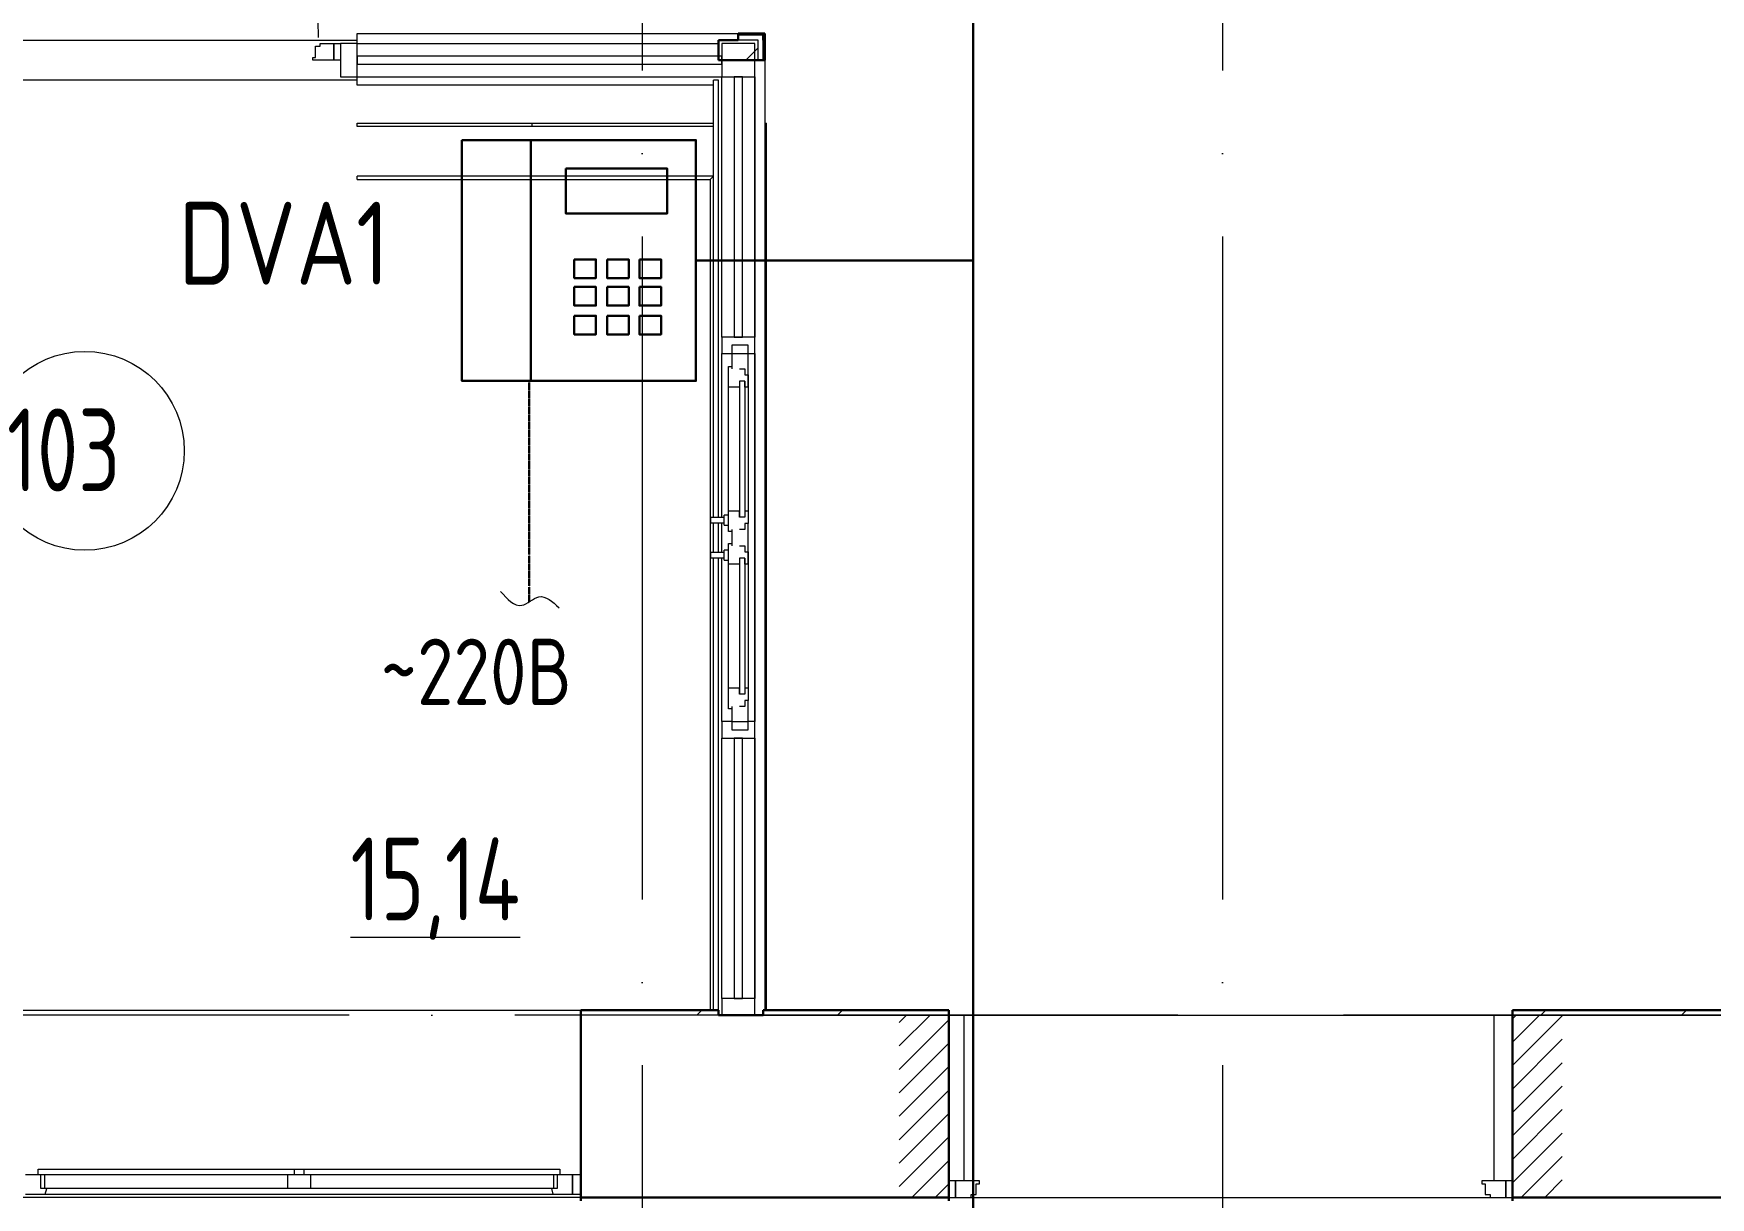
# Model space of a CAD drawing. Header units: millimetres. Extents: x -404508 to 361533, y -175093 to 31861.
# Drawn here: x -23098 to -18040, y -152383 to -148872 of the extents above; entities that cross this region are included whole.
import ezdxf

# ---------------------------------------------------------------- set-up
doc = ezdxf.new("R2010")
doc.units = ezdxf.units.MM
for name, pattern in [('ADSK_Линия сетки', [25, 20, -2.5, 0, -2.5]), ('ADSK_Штриховая_ш2 п1_5', [4.5, 3, -1.5]), ('штрихпунктирная', [1, 0.5, -0.25, 0, -0.25])]:
    doc.linetypes.add(name, pattern=pattern)
for name, color, linetype, lineweight in [('_ Окна', 7, 'Continuous', 9), ('Витраж', 7, 'Continuous', 9), ('Двери', 252, 'Continuous', 9), ('лс', 5, 'Continuous', 30), ('Марки помещений', 252, 'Continuous', 20), ('Ограждение', 252, 'Continuous', 9), ('Окна', 252, 'Continuous', 9), ('Оси', 252, 'Continuous', 9), ('Панели витража', 252, 'Continuous', 9), ('Перекрытие', 252, 'Continuous', 18), ('Стены внутренние', 7, 'Continuous', 18), ('Стены наружные', 7, 'Continuous', 18), ('Стены штриховка', 7, 'Continuous', 9)]:
    doc.layers.add(name, color=color, linetype=linetype, lineweight=lineweight)
doc.layers.add('RC_Обратная связь', color=6, linetype='Continuous')
doc.layers.add('Двери открывание', color=7, linetype='Continuous', lineweight=9, true_color=0xc0c0c0)
doc.styles.add('GOST Common_3', font='', dxfattribs={"height": 3.5})
doc.styles.add('RubezhCAD', font='', dxfattribs={"oblique": 10})
doc.styles.get('GOST Common_3').set_extended_font_data('GOST 2.304 type A')
doc.styles.get('RubezhCAD').set_extended_font_data('GOST type A')
pattern_1 = [(0, (-46194.8, 96), (0, 600), []), (90, (-46194.8, 96), (-600, 4e-14), [])]

# ---------------------------------------------------------------- blocks, each defined once
blk = doc.blocks.new('A$C24B8382C')
at = {"layer": 'лс', "color": 5, "ltscale": 100}
for points in [[(0, 726.2), (706.2, 726.2), (706.2, 0), (0, 0)], [(0, 726.2), (208.1, 726.2), (208.1, 0), (0, 0)]]:
    blk.add_lwpolyline(points, close=True, dxfattribs=at)
at = {"layer": 'лс', "color": 5}
blk.add_lwpolyline([(208.1, 726.2), (208.1, 443.5)], dxfattribs=at)
for points in [[(313.4, 640.3), (619.6, 640.3), (619.6, 505.3), (313.4, 505.3)], [(338.8, 366.3), (404.4, 366.3), (404.4, 310.2), (338.8, 310.2)], [(437.8, 366.3), (503.3, 366.3), (503.3, 310.2), (437.8, 310.2)], [(535.4, 366.3), (600.9, 366.3), (600.9, 310.2), (535.4, 310.2)], [(338.8, 283.5), (404.4, 283.5), (404.4, 227.3), (338.8, 227.3)], [(437.8, 283.5), (503.3, 283.5), (503.3, 227.3), (437.8, 227.3)], [(535.4, 283.5), (600.9, 283.5), (600.9, 227.3), (535.4, 227.3)], [(338.8, 196.6), (404.4, 196.6), (404.4, 140.5), (338.8, 140.5)], [(437.8, 196.6), (503.3, 196.6), (503.3, 140.5), (437.8, 140.5)], [(535.4, 196.6), (600.9, 196.6), (600.9, 140.5), (535.4, 140.5)]]:
    blk.add_lwpolyline(points, close=True, dxfattribs=at)
blk = doc.blocks.new('1 этаж')
at = {"layer": 'Двери', "lineweight": 18, "true_color": 0x636466}
h = blk.add_hatch(dxfattribs=at)
h.set_pattern_fill('FP_2', color=251, angle=180, style=0, pattern_type=2)
h.set_pattern_definition([(225, (-32805.8, -20418.73), (35.3553, -35.3553), [])])
h.paths.add_polyline_path([(-31930.8, -20693.7), (-31930.8, -20143.7), (-32080.8, -20143.7), (-32080.8, -20693.7)])
h.paths.add_polyline_path([(-33780.8, -20693.7), (-33780.8, -20143.7), (-33930.8, -20143.7), (-33930.8, -20693.7)])
at = {"layer": 'Ограждение', "true_color": 0x636466}
h = blk.add_hatch(dxfattribs=at)
h.set_pattern_fill('FP_29', color=251, style=0, pattern_type=2)
h.set_pattern_definition(pattern_1)
h.paths.add_polyline_path([(-35565.8, -17463.7), (-34490.8, -17463.7), (-34490.8, -17453.7), (-35565.8, -17453.7)])
h.paths.add_polyline_path([(-34335.8, -17458.7), (-34330.8, -17453.7), (-34335.8, -17453.7)])
h = blk.add_hatch(dxfattribs=at)
h.set_pattern_fill('FP_29', color=251, style=0, pattern_type=2)
h.set_pattern_definition(pattern_1)
h.paths.add_polyline_path([(-34335.8, -20128.7), (-34330.8, -20128.7), (-34330.8, -17453.7), (-34335.8, -17458.7), (-34335.8, -20123.7)])
at = {"layer": 'Стены наружные', "lineweight": 9, "true_color": 0x636466}
h = blk.add_hatch(dxfattribs=at)
h.set_pattern_fill('FP_41', color=251, style=0, pattern_type=2)
h.set_pattern_definition([(180, (-32119.82, 96), (-1e-14, -100), [])])
h.paths.add_polyline_path([(-66005.8, -20703.7), (-64730.8, -20703.7), (-64730.8, -20693.7), (-66005.8, -20693.7)])
h.paths.add_polyline_path([(2117.4, -20703.7), (2694.2, -20703.7), (2694.2, -20693.7), (1409.2, -20693.7), (1409.2, -20703.7)])
h.paths.add_polyline_path([(-63030.8, -20703.7), (-61880.8, -20703.7), (-61880.8, -20693.7), (-63030.8, -20693.7)])
h.paths.add_polyline_path([(-752.8, -20703.7), (-290.8, -20703.7), (-290.8, -20693.7), (-1390.8, -20693.7), (-1390.8, -20703.7)])
h.paths.add_polyline_path([(-60180.8, -20703.7), (-59050.8, -20703.7), (-59050.8, -20693.7), (-60180.8, -20693.7)])
h.paths.add_polyline_path([(-3623, -20703.7), (-3090.8, -20703.7), (-3090.8, -20693.7), (-4165.8, -20693.7), (-4165.8, -20703.7)])
h.paths.add_polyline_path([(-57350.8, -20703.7), (-56240.8, -20703.7), (-56240.8, -20693.7), (-57350.8, -20693.7)])
h.paths.add_polyline_path([(-5865.8, -20703.7), (-5865.8, -20693.7), (-6960.8, -20693.7), (-6960.8, -20703.7), (-6493.2, -20703.7)])
h.paths.add_polyline_path([(-54540.8, -20703.7), (-53450.8, -20703.7), (-53450.8, -20693.7), (-54540.8, -20693.7)])
h.paths.add_polyline_path([(-8660.8, -20703.7), (-8660.8, -20693.7), (-9765.8, -20693.7), (-9765.8, -20703.7), (-9363.4, -20703.7)])
h.paths.add_polyline_path([(-51750.8, -20703.7), (-50620.8, -20703.7), (-50620.8, -20693.7), (-51750.8, -20693.7)])
h.paths.add_polyline_path([(-11516, -20703.7), (-11465.8, -20703.7), (-11465.8, -20693.7), (-12545.8, -20693.7), (-12545.8, -20703.7), (-12233.6, -20703.7)])
h.paths.add_polyline_path([(-48920.8, -20703.7), (-47800.8, -20703.7), (-47800.8, -20693.7), (-48920.8, -20693.7)])
h.paths.add_polyline_path([(-14245.8, -20703.7), (-14245.8, -20693.7), (-15320.8, -20693.7), (-15320.8, -20703.7), (-14386.2, -20703.7)])
h.paths.add_polyline_path([(-46100.8, -20703.7), (-45030.8, -20703.7), (-45030.8, -20693.7), (-46100.8, -20693.7)])
h.paths.add_polyline_path([(-17256.4, -20703.7), (-17020.8, -20703.7), (-17020.8, -20693.7), (-18120.8, -20693.7), (-18120.8, -20703.7), (-17974, -20703.7)])
h.paths.add_polyline_path([(-43330.8, -20703.7), (-42230.8, -20703.7), (-42230.8, -20693.7), (-43330.8, -20693.7)])
h.paths.add_polyline_path([(-19820.8, -20703.7), (-19820.8, -20693.7), (-20920.8, -20693.7), (-20920.8, -20703.7), (-20126.6, -20703.7)])
h.paths.add_polyline_path([(-40530.8, -20703.7), (-39400.8, -20703.7), (-39400.8, -20693.7), (-40530.8, -20693.7)])
h.paths.add_polyline_path([(-22620.8, -20703.7), (-22620.8, -20693.7), (-23700.8, -20693.7), (-23700.8, -20703.7), (-22996.8, -20703.7)])
h.paths.add_polyline_path([(-25867, -20703.7), (-25400.8, -20703.7), (-25400.8, -20693.7), (-26500.8, -20693.7), (-26500.8, -20703.7), (-26498.8, -20703.7)])
h.paths.add_polyline_path([(-37700.8, -20703.7), (-36590.8, -20703.7), (-36590.8, -20693.7), (-37700.8, -20693.7)])
h.paths.add_polyline_path([(-28202.8, -20703.7), (-28200.8, -20703.7), (-28200.8, -20693.7), (-29240.8, -20693.7), (-29239.8, -20703.7), (-28378.4, -20703.7)])
h.paths.add_polyline_path([(-34890.8, -20703.7), (-33780.8, -20703.7), (-33780.8, -20693.7), (-34890.8, -20693.7)])
h.paths.add_polyline_path([(-30940.8, -20703.7), (-30940.8, -20693.7), (-32080.8, -20693.7), (-32079.8, -20703.7), (-31090.8, -20703.7)])
at = {"layer": '_ Окна', "color": 251, "lineweight": 18, "true_color": 0x636466}
for p, q in [((-34385.8, -18123.7), (-34435.8, -18123.7)), ((-34435.8, -18123.7), (-34435.8, -18194.7)), ((-34385.8, -18212.7), (-34385.8, -18123.7)), ((-34445.8, -18249.7), (-34445.8, -18187.7)), ((-34445.8, -18187.7), (-34435.8, -18187.7)), ((-34411.8, -18194.7), (-34395.8, -18194.7)), ((-34395.8, -18194.7), (-34395.8, -18212.7)), ((-34411.8, -18249.7), (-34445.8, -18249.7)), ((-34411.8, -18231.7), (-34411.8, -18249.7)), ((-34395.8, -18231.7), (-34411.8, -18231.7)), ((-34395.8, -18212.7), (-34385.8, -18212.7)), ((-34395.8, -18249.7), (-34395.8, -18231.7)), ((-34385.8, -18249.7), (-34395.8, -18249.7)), ((-34385.8, -18249.7), (-34385.8, -18212.7)), ((-34445.8, -18685.7), (-34445.8, -18623.7)), ((-34411.8, -18623.7), (-34445.8, -18623.7)), ((-34411.8, -18641.7), (-34411.8, -18623.7)), ((-34395.8, -18641.7), (-34411.8, -18641.7)), ((-34395.8, -18623.7), (-34395.8, -18641.7)), ((-34385.8, -18623.7), (-34395.8, -18623.7)), ((-34385.8, -18660.7), (-34395.8, -18660.7)), ((-34395.8, -18660.7), (-34395.8, -18678.7)), ((-34385.8, -18623.7), (-34385.8, -18660.7)), ((-34385.8, -18746.7), (-34385.8, -18660.7)), ((-34435.8, -18685.7), (-34445.8, -18685.7)), ((-34435.8, -18678.7), (-34435.8, -18728.7)), ((-34395.8, -18678.7), (-34411.8, -18678.7)), ((-34445.8, -18783.7), (-34445.8, -18721.7)), ((-34445.8, -18721.7), (-34435.8, -18721.7)), ((-34411.8, -18728.7), (-34395.8, -18728.7)), ((-34411.8, -18765.7), (-34411.8, -18783.7)), ((-34395.8, -18765.7), (-34411.8, -18765.7)), ((-34395.8, -18728.7), (-34395.8, -18746.7)), ((-34395.8, -18746.7), (-34385.8, -18746.7)), ((-34395.8, -18783.7), (-34395.8, -18765.7)), ((-34385.8, -18783.7), (-34385.8, -18746.7)), ((-34411.8, -18783.7), (-34445.8, -18783.7)), ((-34385.8, -18783.7), (-34395.8, -18783.7)), ((-34445.8, -19219.7), (-34445.8, -19157.7)), ((-34411.8, -19157.7), (-34445.8, -19157.7)), ((-34411.8, -19175.7), (-34411.8, -19157.7)), ((-34395.8, -19157.7), (-34395.8, -19175.7)), ((-34385.8, -19157.7), (-34395.8, -19157.7)), ((-34385.8, -19157.7), (-34385.8, -19194.7)), ((-34435.8, -19219.7), (-34445.8, -19219.7)), ((-34435.8, -19212.7), (-34435.8, -19283.7)), ((-34395.8, -19175.7), (-34411.8, -19175.7)), ((-34395.8, -19212.7), (-34411.8, -19212.7)), ((-34385.8, -19194.7), (-34395.8, -19194.7)), ((-34395.8, -19194.7), (-34395.8, -19212.7)), ((-34385.8, -19283.7), (-34385.8, -19194.7)), ((-34435.8, -19283.7), (-34385.8, -19283.7)), ((-36527.8, -20625.7), (-36565.8, -20625.7)), ((-36519.8, -20666.7), (-36519.8, -20625.7)), ((-34961.8, -20625.7), (-34961.8, -20666.7)), ((-34915.8, -20625.7), (-34953.8, -20625.7)), ((-34915.8, -20683.7), (-34915.8, -20625.7)), ((-36565.8, -20683.7), (-36506.4, -20683.7)), ((-36507.8, -20666.7), (-36519.8, -20666.7)), ((-36506.4, -20683.7), (-36501.8, -20666.7)), ((-34979.8, -20666.7), (-34975.2, -20683.7)), ((-34975.2, -20683.7), (-34915.8, -20683.7)), ((-34961.8, -20666.7), (-34973.8, -20666.7))]:
    blk.add_line(p, q, dxfattribs=at)
at = {"layer": '_ Окна', "color": 251, "true_color": 0x636466}
for p, q in [((-34435.8, -18148.7), (-34385.8, -18148.7)), ((-34411.8, -18231.7), (-34411.8, -18641.7)), ((-34395.8, -18231.7), (-34395.8, -18641.7)), ((-34411.8, -18765.7), (-34411.8, -19175.7)), ((-34395.8, -18765.7), (-34395.8, -19175.7)), ((-34435.8, -19258.7), (-34385.8, -19258.7)), ((-34890.8, -20625.7), (-34915.8, -20625.7)), ((-34915.8, -20625.7), (-34915.8, -20683.7)), ((-34915.8, -20683.7), (-34890.8, -20683.7))]:
    blk.add_line(p, q, dxfattribs=at)
at = {"layer": 'Витраж', "color": 251, "lineweight": 18, "true_color": 0x636466, "extrusion": (0, 0, -1)}
for p, q in [((-35565.8, -17213.7), (-35615.8, -17213.7)), ((-35565.8, -17313.7), (-35565.8, -17213.7)), ((-35615.8, -17263.7), (-35615.8, -17313.7)), ((-35615.8, -17313.7), (-35565.8, -17313.7)), ((-34465.8, -18098.7), (-34465.8, -18148.7)), ((-34365.8, -18098.7), (-34465.8, -18098.7)), ((-34365.8, -18148.7), (-34365.8, -18098.7)), ((-34465.8, -18148.7), (-34435.8, -18148.7)), ((-34385.8, -18148.7), (-34365.8, -18148.7)), ((-34465.8, -19258.7), (-34465.8, -19308.7)), ((-34435.8, -19258.7), (-34465.8, -19258.7)), ((-34365.8, -19258.7), (-34385.8, -19258.7)), ((-34365.8, -19308.7), (-34365.8, -19258.7)), ((-34465.8, -19308.7), (-34365.8, -19308.7)), ((-34465.8, -20093.7), (-34465.8, -20143.7)), ((-34365.8, -20093.7), (-34465.8, -20093.7)), ((-34365.8, -20143.7), (-34365.8, -20093.7)), ((-34465.8, -20143.7), (-34365.8, -20143.7))]:
    blk.add_line(p, q, dxfattribs=at)
at = {"layer": 'Витраж', "color": 251, "true_color": 0x636466}
for p, q in [((-35565.8, -17213.7), (-34475.8, -17213.7)), ((-35565.8, -17313.7), (-34465.8, -17313.7)), ((-34465.8, -18098.7), (-34465.8, -17313.7)), ((-34465.8, -18098.7), (-34465.8, -17313.7)), ((-34365.8, -17313.7), (-34365.8, -18098.7)), ((-34365.8, -18098.7), (-34365.8, -17313.7)), ((-34465.8, -18643.2), (-34465.8, -18148.7)), ((-34465.8, -18643.2), (-34465.8, -18148.7)), ((-34365.8, -18148.7), (-34365.8, -19258.7)), ((-34365.8, -19258.7), (-34365.8, -18148.7)), ((-34465.8, -18748.2), (-34465.8, -18659.2)), ((-34465.8, -18748.2), (-34465.8, -18659.2)), ((-34465.8, -19258.7), (-34465.8, -18764.2)), ((-34465.8, -19258.7), (-34465.8, -18764.2)), ((-34465.8, -20093.7), (-34465.8, -19308.7)), ((-34465.8, -20093.7), (-34465.8, -19308.7)), ((-34365.8, -19308.7), (-34365.8, -20093.7)), ((-34365.8, -20093.7), (-34365.8, -19308.7))]:
    blk.add_line(p, q, dxfattribs=at)
at = {"layer": 'Витраж', "color": 251, "lineweight": 18, "true_color": 0x636466}
for p, q in [((-34465.8, -17213.7), (-34465.8, -17313.7)), ((-34365.8, -17213.7), (-34465.8, -17213.7)), ((-34365.8, -17313.7), (-34365.8, -17213.7)), ((-34465.8, -17313.7), (-34365.8, -17313.7))]:
    blk.add_line(p, q, dxfattribs=at)
at = {"layer": 'Двери', "color": 251, "true_color": 0x636466}
for p, q in [((-35690.8, -17221.7), (-35676.8, -17221.7)), ((-35690.8, -17255.7), (-35690.8, -17221.7)), ((-35676.8, -17221.7), (-35676.8, -17213.7)), ((-35676.8, -17213.7), (-35635.8, -17213.7)), ((-35635.8, -17213.7), (-35615.8, -17213.7)), ((-35635.8, -17263.7), (-35635.8, -17213.7)), ((-35635.8, -17213.7), (-35635.8, -17263.7)), ((-35615.8, -17213.7), (-35615.8, -17263.7)), ((-35699.8, -17255.7), (-35690.8, -17255.7)), ((-35699.8, -17263.7), (-35699.8, -17255.7)), ((-35635.8, -17263.7), (-35699.8, -17263.7)), ((-35615.8, -17263.7), (-35635.8, -17263.7)), ((-33780.8, -20643.7), (-33780.8, -20693.7)), ((-33760.8, -20643.7), (-33780.8, -20643.7)), ((-33760.8, -20693.7), (-33760.8, -20643.7)), ((-33688.8, -20643.7), (-33760.8, -20643.7)), ((-33760.8, -20643.7), (-33760.8, -20693.7)), ((-33713.8, -20693.7), (-33713.8, -20684.7)), ((-33713.8, -20684.7), (-33698.8, -20684.7)), ((-33698.8, -20684.7), (-33698.8, -20652.7)), ((-33698.8, -20652.7), (-33688.8, -20652.7)), ((-33688.8, -20652.7), (-33688.8, -20643.7)), ((-32100.8, -20643.7), (-32172.8, -20643.7)), ((-32172.8, -20643.7), (-32172.8, -20652.7)), ((-32172.8, -20652.7), (-32162.8, -20652.7)), ((-32162.8, -20652.7), (-32162.8, -20684.7)), ((-32162.8, -20684.7), (-32147.8, -20684.7)), ((-32147.8, -20684.7), (-32147.8, -20693.7)), ((-32080.8, -20643.7), (-32100.8, -20643.7)), ((-32100.8, -20643.7), (-32100.8, -20693.7)), ((-32100.8, -20693.7), (-32100.8, -20643.7)), ((-32080.8, -20693.7), (-32080.8, -20643.7)), ((-33780.8, -20693.7), (-33760.8, -20693.7)), ((-33760.8, -20693.7), (-33713.8, -20693.7)), ((-32147.8, -20693.7), (-32100.8, -20693.7)), ((-32100.8, -20693.7), (-32080.8, -20693.7))]:
    blk.add_line(p, q, dxfattribs=at)
at = {"layer": 'Двери', "color": 251, "linetype": 'ADSK_Штриховая_ш2 п1_5', "true_color": 0x636466}
for p, q in [((-33780.8, -20143.7), (-33930.8, -20143.7)), ((-33780.8, -20693.7), (-33780.8, -20143.7)), ((-31930.8, -20143.7), (-32080.8, -20143.7)), ((-32080.8, -20143.7), (-32080.8, -20693.7))]:
    blk.add_line(p, q, dxfattribs=at)
at = {"layer": 'Двери открывание', "color": 251, "true_color": 0x636466}
blk.add_arc((-36679.8, -17195.7), 998, 0, 88.9666, dxfattribs=at)
at = {"layer": 'Марки помещений', "color": 251, "true_color": 0x636466}
blk.add_circle((-36387.1, -18441.9), 300, dxfattribs=at)
at = {"layer": 'Ограждение', "color": 251, "true_color": 0x636466}
for p, q in [((-35565.8, -17463.7), (-35565.8, -17453.7)), ((-35565.8, -17453.7), (-34490.8, -17453.7)), ((-34490.8, -17463.7), (-35565.8, -17463.7)), ((-34335.8, -17453.7), (-34330.8, -17453.7)), ((-34330.8, -17453.7), (-34335.8, -17458.7)), ((-34330.8, -20128.7), (-34330.8, -17453.7)), ((-35565.8, -17623.7), (-35565.8, -17613.7)), ((-34490.8, -17613.7), (-35565.8, -17613.7)), ((-35565.8, -17623.7), (-34500.8, -17623.7)), ((-34490.8, -17613.7), (-34500.8, -17623.7)), ((-34500.8, -17623.7), (-34500.8, -20128.7))]:
    blk.add_line(p, q, dxfattribs=at)
at = {"layer": 'Окна', "color": 251, "true_color": 0x636466}
for p, q in [((-34445.8, -18623.7), (-34445.8, -18249.7)), ((-34385.8, -18212.7), (-34385.8, -18660.7)), ((-34385.8, -18249.7), (-34385.8, -18623.7)), ((-34498.8, -18659.2), (-34498.8, -18643.2)), ((-34458.8, -18643.2), (-34498.8, -18643.2)), ((-34498.8, -18659.2), (-34458.8, -18659.2)), ((-34458.8, -18666.2), (-34458.8, -18636.2)), ((-34445.8, -18636.2), (-34458.8, -18636.2)), ((-34458.8, -18666.2), (-34445.8, -18666.2)), ((-34498.8, -18764.2), (-34498.8, -18748.2)), ((-34458.8, -18748.2), (-34498.8, -18748.2)), ((-34498.8, -18764.2), (-34458.8, -18764.2)), ((-34458.8, -18771.2), (-34458.8, -18741.2)), ((-34445.8, -18741.2), (-34458.8, -18741.2)), ((-34385.8, -18746.7), (-34385.8, -19194.7)), ((-34458.8, -18771.2), (-34445.8, -18771.2)), ((-34445.8, -19157.7), (-34445.8, -18783.7)), ((-34385.8, -18783.7), (-34385.8, -19157.7)), ((-36527.8, -20608.7), (-35755.8, -20608.7)), ((-36527.8, -20625.7), (-36527.8, -20608.7)), ((-35755.8, -20625.7), (-36527.8, -20625.7)), ((-36507.8, -20666.7), (-36507.8, -20625.7)), ((-35775.8, -20625.7), (-35775.8, -20666.7)), ((-35755.8, -20608.7), (-35725.8, -20608.7)), ((-35755.8, -20608.7), (-35755.8, -20625.7)), ((-35725.8, -20625.7), (-35755.8, -20625.7)), ((-35725.8, -20608.7), (-34953.8, -20608.7)), ((-35725.8, -20625.7), (-35725.8, -20608.7)), ((-34953.8, -20625.7), (-35725.8, -20625.7)), ((-35705.8, -20666.7), (-35705.8, -20625.7)), ((-34973.8, -20625.7), (-34973.8, -20666.7)), ((-34953.8, -20608.7), (-34953.8, -20625.7)), ((-35775.8, -20666.7), (-36507.8, -20666.7)), ((-36506.4, -20683.7), (-34975.2, -20683.7)), ((-35705.8, -20666.7), (-35775.8, -20666.7)), ((-34973.8, -20666.7), (-35705.8, -20666.7))]:
    blk.add_line(p, q, dxfattribs=at)
at = {"layer": 'Оси', "color": 251, "linetype": 'ADSK_Линия сетки', "ltscale": 100, "true_color": 0x636466}
for p, q in [((-34705.8, 32206.9), (-34705.8, -33769.9)), ((-32955.8, 32206.9), (-32955.8, -33769.9)), ((4411.5, -20143.7), (-72528.1, -20143.7))]:
    blk.add_line(p, q, dxfattribs=at)
at = {"layer": 'Панели витража', "color": 251, "lineweight": 18, "true_color": 0x636466}
for p, q in [((-34465.8, -17251.2), (-35565.8, -17251.2)), ((-35565.8, -17251.2), (-35565.8, -17276.2)), ((-35565.8, -17276.2), (-34465.8, -17276.2)), ((-34465.8, -17276.2), (-34465.8, -17251.2)), ((-34428.3, -17313.7), (-34428.3, -18098.7)), ((-34403.3, -17313.7), (-34428.3, -17313.7)), ((-34403.3, -18098.7), (-34403.3, -17313.7)), ((-34428.3, -18098.7), (-34403.3, -18098.7)), ((-34428.3, -19308.7), (-34428.3, -20093.7)), ((-34403.3, -19308.7), (-34428.3, -19308.7)), ((-34403.3, -20093.7), (-34403.3, -19308.7)), ((-34428.3, -20093.7), (-34403.3, -20093.7))]:
    blk.add_line(p, q, dxfattribs=at)
at = {"layer": 'Перекрытие', "color": 251, "ltscale": 100, "true_color": 0x636466}
blk.add_line((-33780.8, -20143.7), (-32080.8, -20143.7), dxfattribs=at)
at = {"layer": 'Стены внутренние', "color": 251, "lineweight": 30, "true_color": 0x636466}
for p, q in [((-34890.8, -20143.7), (-34890.8, -20693.7)), ((-34340.8, -20143.7), (-34475.8, -20143.7)), ((-33780.8, -20693.7), (-33780.8, -20143.7)), ((-32080.8, -20143.7), (-32080.8, -20693.7))]:
    blk.add_line(p, q, dxfattribs=at)
at = {"layer": 'Стены внутренние', "color": 251, "true_color": 0x636466}
for p, q in [((-34475.8, -20143.7), (-34890.8, -20143.7)), ((-33735.8, -20143.7), (-34340.8, -20143.7)), ((-33735.8, -20143.7), (-33735.8, -20643.7)), ((-30915.8, -20143.7), (-32135.8, -20143.7)), ((-32135.8, -20643.7), (-32135.8, -20143.7)), ((-34890.8, -20693.7), (-36590.8, -20693.7))]:
    blk.add_line(p, q, dxfattribs=at)
at = {"layer": 'Стены наружные', "color": 251, "true_color": 0x636466}
for p, q in [((-35565.8, -17213.7), (-35565.8, -17183.7)), ((-35565.8, -17183.7), (-34415.8, -17183.7)), ((-36795.8, -17203.7), (-35565.8, -17203.7)), ((-34335.8, -17263.7), (-34335.8, -20128.7)), ((-35565.8, -17323.7), (-36795.8, -17323.7)), ((-35565.8, -17338.7), (-35565.8, -17313.7)), ((-34490.8, -17338.7), (-35565.8, -17338.7)), ((-34475.8, -17323.7), (-34490.8, -17323.7)), ((-34490.8, -18643.2), (-34490.8, -17323.7)), ((-34475.8, -18643.2), (-34475.8, -17323.7)), ((-34490.8, -18748.2), (-34490.8, -18659.2)), ((-34475.8, -18748.2), (-34475.8, -18659.2)), ((-34490.8, -20128.7), (-34490.8, -18764.2)), ((-34475.8, -20128.7), (-34475.8, -18764.2)), ((-36590.8, -20128.7), (-34890.8, -20128.7)), ((-32080.8, -20143.7), (-30940.8, -20143.7)), ((-33713.8, -20693.7), (-32147.8, -20693.7))]:
    blk.add_line(p, q, dxfattribs=at)
at = {"layer": 'Стены наружные', "color": 251, "lineweight": 30, "true_color": 0x636466}
for p, q in [((-34415.8, -17183.7), (-34415.8, -17203.7)), ((-34335.8, -17183.7), (-34415.8, -17183.7)), ((-34340.8, -17203.7), (-34340.8, -17188.7)), ((-34335.8, -17263.7), (-34335.8, -17183.7)), ((-34475.8, -17203.7), (-34475.8, -17263.7)), ((-34415.8, -17203.7), (-34475.8, -17203.7)), ((-34475.8, -17263.7), (-34335.8, -17263.7)), ((-34475.8, -20128.7), (-34890.8, -20128.7)), ((-34890.8, -20128.7), (-34890.8, -20143.7)), ((-34475.8, -20143.7), (-34475.8, -20128.7)), ((-33780.8, -20128.7), (-34340.8, -20128.7)), ((-34340.8, -20128.7), (-34340.8, -20143.7)), ((-33780.8, -20143.7), (-33780.8, -20128.7)), ((-30940.8, -20128.7), (-32080.8, -20128.7)), ((-32080.8, -20128.7), (-32080.8, -20143.7)), ((-33780.8, -20693.7), (-34890.8, -20693.7)), ((-34890.8, -20693.7), (-34890.8, -20703.7)), ((-33780.8, -20703.7), (-33780.8, -20693.7)), ((-30940.8, -20693.7), (-32080.8, -20693.7)), ((-32080.8, -20693.7), (-32080.8, -20703.7))]:
    blk.add_line(p, q, dxfattribs=at)
at = {"layer": 'Стены наружные', "color": 251, "linetype": 'Continuous', "lineweight": 9, "true_color": 0x636466}
for p, q in [((-34413.9, -17188.7), (-34408.9, -17183.7)), ((-34343.2, -17188.7), (-34338.2, -17183.7)), ((-34392.7, -17263.7), (-34355.8, -17226.8)), ((-34340.8, -17257.1), (-34335.8, -17252.1)), ((-34540.5, -20143.7), (-34525.5, -20128.7)), ((-34116.2, -20143.7), (-34101.2, -20128.7)), ((-31994.9, -20143.7), (-31979.9, -20128.7)), ((-31570.6, -20143.7), (-31555.6, -20128.7))]:
    blk.add_line(p, q, dxfattribs=at)
at = {"layer": 'Стены штриховка', "color": 251, "true_color": 0x636466}
for p, q in [((-34340.8, -17188.7), (-34415.8, -17188.7)), ((-34355.8, -17203.7), (-34415.8, -17203.7)), ((-34355.8, -17263.7), (-34355.8, -17203.7)), ((-34340.8, -17263.7), (-34340.8, -17203.7)), ((-34340.8, -20143.7), (-33780.8, -20143.7))]:
    blk.add_line(p, q, dxfattribs=at)
at = {"layer": 'Марки помещений', "color": 251, "true_color": 0x636466, "style": 'GOST Common_3', "width": 0.9}
for s, p in [('103', (-36622, -18564.2)), ('%%U15,14', (-35585.8, -19858.3))]:
    blk.add_text(s, height=250, dxfattribs=at).set_placement(p)

msp = doc.modelspace()

# ---------------------------------------------------------------- linework, layer by layer
at = {"color": 1, "linetype": 'штрихпунктирная', "lineweight": 30, "ltscale": 2}
msp.add_lwpolyline([(-21603.2, -149919.9), (-21603.2, -149919.9), (-21603.2, -150585.9)], dxfattribs=at)
at = {"color": 0, "lineweight": 9}
msp.add_spline([(-21689.8, -150554.9), (-21625.7, -150596.7), (-21574.2, -150571), (-21513.2, -150604.3)], degree=3, dxfattribs=at)
at = {"layer": 'лс', "color": 1}
for p, q in [((-20264, -145195.7), (-20264, -149556.8)), ((-21100.1, -149556.8), (-20264, -149556.8)), ((-20264, -149556.8), (-20264, -152661.4))]:
    msp.add_line(p, q, dxfattribs=at)

# ---------------------------------------------------------------- block references
msp.add_blockref('1 этаж', (13443.4, -131688.8))
at = {"layer": 'лс', "ltscale": 100, "transparency": 33554687}
msp.add_blockref('A$C24B8382C', (-21806.3, -149919.9), dxfattribs=at)

# ---------------------------------------------------------------- texts
at = {"layer": 'RC_Обратная связь', "color": 7, "style": 'RubezhCAD'}
for s, height, p in [('DVA1', 250, (-22661.6, -149629.5, 0)), ('~220В', 200, (-22051.6, -150897.3, 0))]:
    msp.add_text(s, height=height, dxfattribs=at).set_placement(p)

doc.saveas('drawing.dxf')
